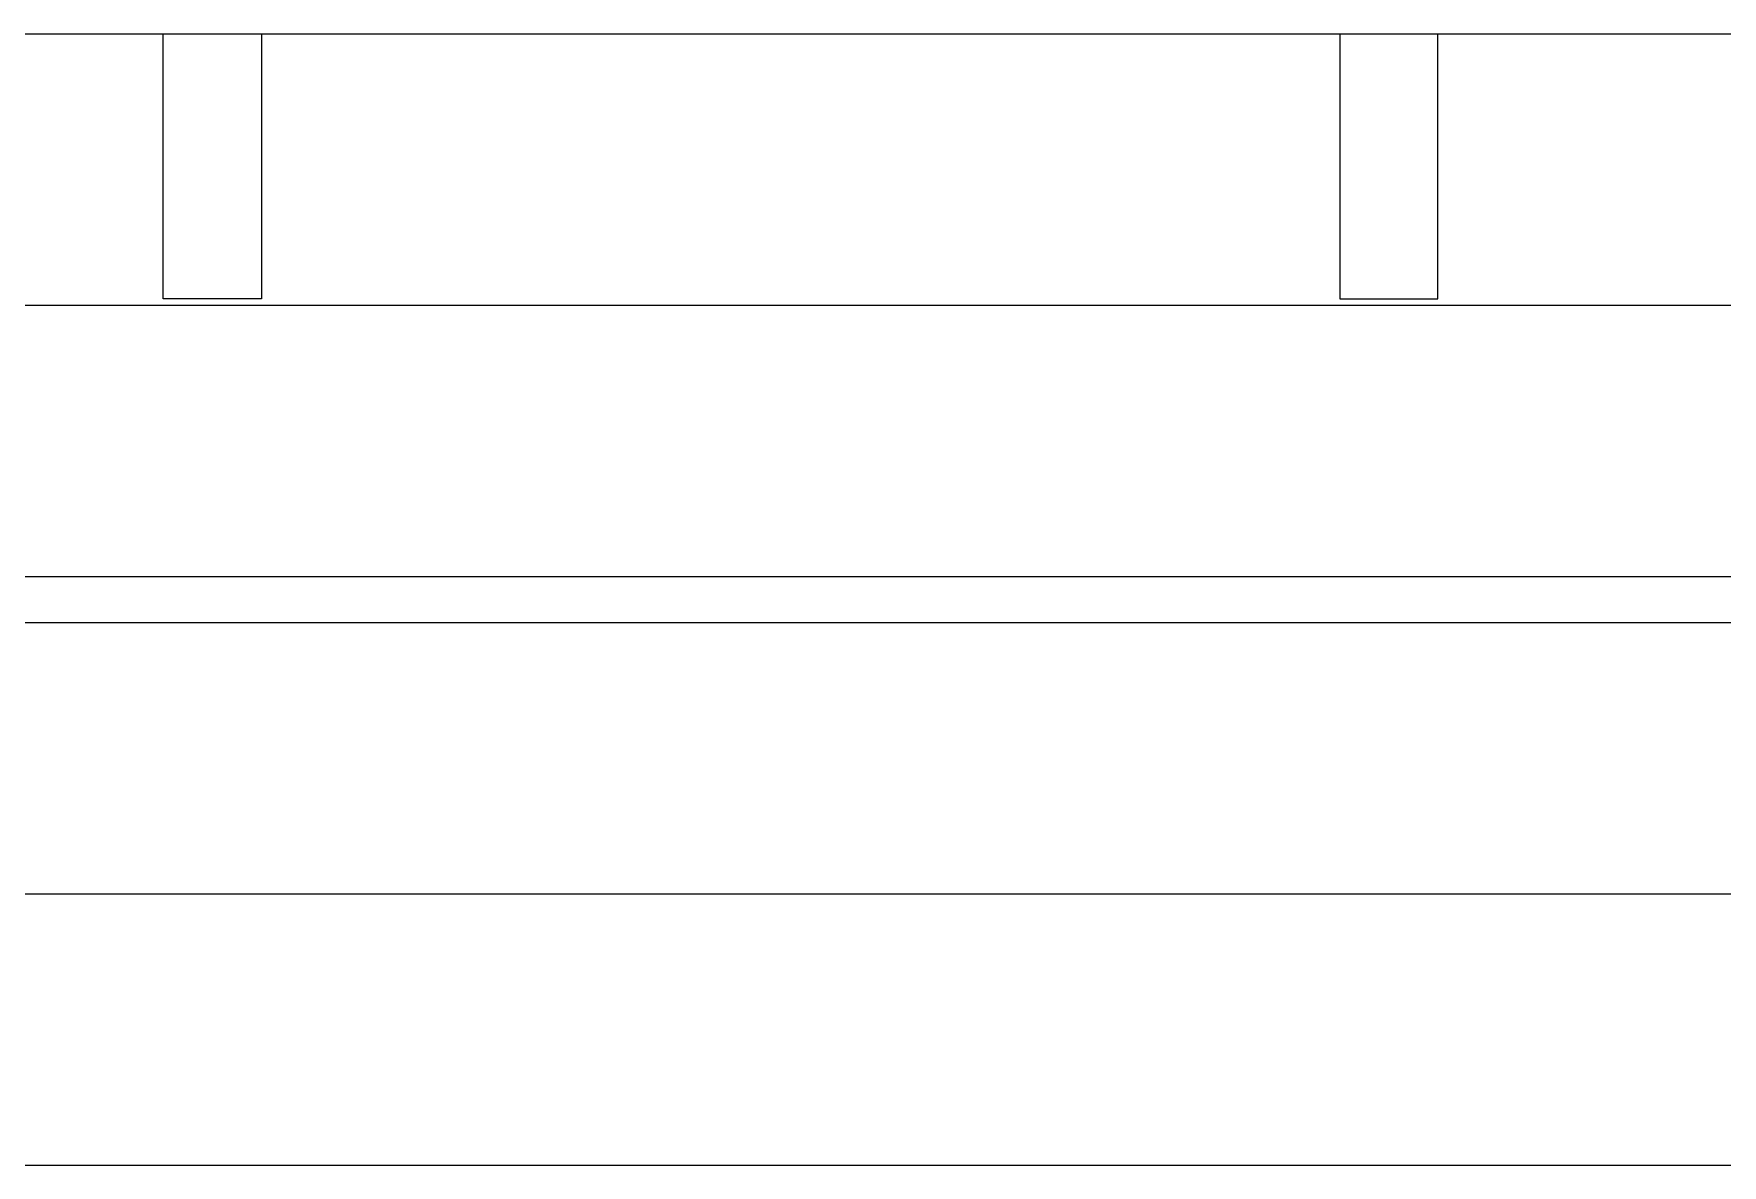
# Model space of a CAD drawing. Extents: x 20 to 307, y 49 to 248.
# Drawn here: x 89.6 to 158.4, y 145 to 191.1 of the extents above; entities that cross this region are included whole.
import ezdxf

# ---------------------------------------------------------------- set-up
doc = ezdxf.new("R2010")
doc.units = 0
doc.header["$LTSCALE"] = 0.5
doc.header["$MEASUREMENT"] = 0
doc.layers.add('DIM', color=1, linetype='CONTINUOUS')

msp = doc.modelspace()

# ---------------------------------------------------------------- linework, layer by layer
at = {"layer": 'DIM', "linetype": 'Continuous', "lineweight": 15}
for p, q in [((48.27359, 191.131724), (241.27359, 191.131724)), ((94.831089, 180.319223), (94.831089, 191.131721)), ((98.831091, 191.131721), (98.831091, 180.319223)), ((142.77359, 191.131724), (142.77359, 180.319224)), ((146.77359, 180.319224), (146.77359, 191.131724)), ((98.831091, 180.319223), (94.831089, 180.319223)), ((142.77359, 180.319224), (146.77359, 180.319224)), ((47.63109, 180.069224), (242.03109, 180.069224)), ((53.794981, 180.069224), (235.867199, 180.069224)), ((48.27359, 169.006724), (241.27359, 169.006724)), ((48.27359, 167.131724), (241.27359, 167.131724)), ((47.63109, 156.069224), (242.03109, 156.069224)), ((53.794981, 156.069224), (235.867199, 156.069224)), ((48.27359, 145.006724), (241.27359, 145.006724))]:
    msp.add_line(p, q, dxfattribs=at)

doc.saveas('drawing.dxf')
